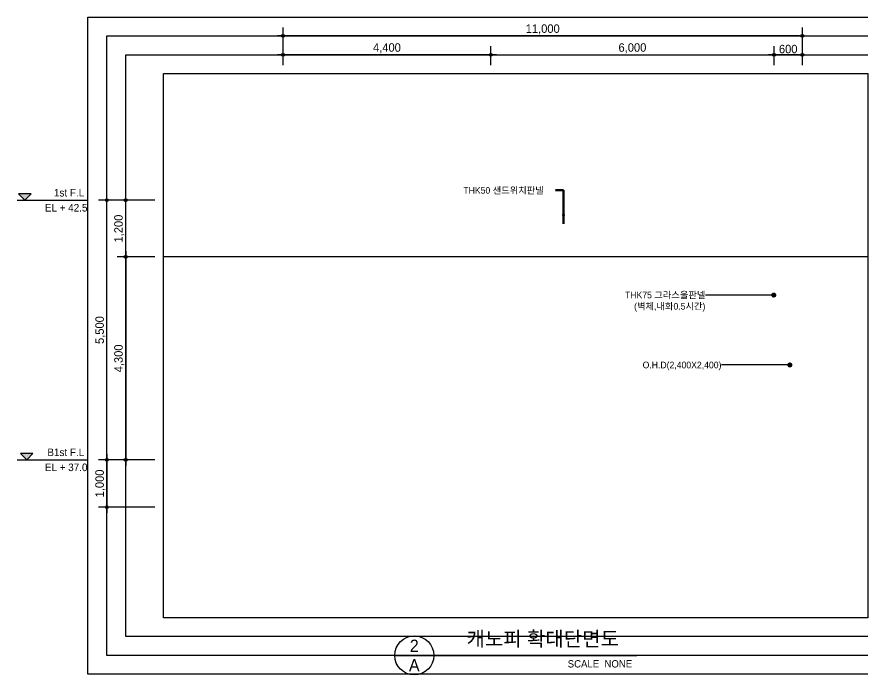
# Model space of a CAD drawing. Header units: millimetres. Extents: x 1454 to 41025, y 1456 to 28068.
# Drawn here: x 1454 to 19480, y 1751 to 15692 of the extents above; entities that cross this region are included whole.
import ezdxf
from ezdxf.enums import TextEntityAlignment as Align

# ---------------------------------------------------------------- set-up
doc = ezdxf.new("R2010")
doc.units = ezdxf.units.MM
doc.linetypes.add('CEN', pattern=[35, 30, -2, 1, -2])
for name, color, linetype in [('$ZCDB_AUDIT_GENERATED_600D18', 7, 'Continuous'), ('4A.TEC CEN', 1, 'CEN'), ('4A.TEC TEXT', 7, 'Continuous'), ('4A.TEC 심볼', 7, 'Continuous'), ('CEN', 1, 'CEN'), ('㈜SE&C TEXT 1', 3, 'Continuous'), ('㈜SE&C 심볼', 7, 'Continuous')]:
    doc.layers.add(name, color=color, linetype=linetype)
doc.layers.add('DEFPOINT', color=135, linetype='Continuous', plot=False)
doc.styles.add('ARTINT-A1.$0$돋움', font='')
doc.styles.get("Standard").update_dxf_attribs({"font": 'txt.shx'})
doc.styles.add('나눔고딕', font='')
doc.styles.add('돋움', font='')
doc.styles.get('ARTINT-A1.$0$돋움').set_extended_font_data('Dotum')
doc.styles.get('나눔고딕').set_extended_font_data('Dotum')
doc.styles.get('돋움').set_extended_font_data('Dotum')
doc.dimstyles.new('DIM_600(외부치수)', dxfattribs={"dimscale": 400, "dimtxt": 3.3, "dimasz": 1, "dimexe": 2, "dimexo": 2, "dimgap": 1, "dimtad": 1, "dimdec": 0, "dimdsep": 46, "dimlunit": 6, "dimtxsty": '나눔고딕', "dimblk1": 'DIMDOT', "dimblk2": 'DIMDOT', "dimsah": 1, "dimcen": 2.5, "dimdle": 1.5, "dimclrd": 8, "dimclre": 8, "dimclrt": 3, "dimadec": 0, "dimazin": 0, "dimtfac": 1, "dimtdec": 0, "dimtix": 1, "dimtmove": 2, "dimatfit": 3, "dimldrblk": 'DIMDOT', "dimfxl": 1, "dimtvp": 1, "dimtolj": 1, "dimtzin": 0, "dimarcsym": 0})
doc.dimstyles.get("Standard").update_dxf_attribs({"dimtxt": 3, "dimasz": 3, "dimexe": 1.25, "dimexo": 3, "dimgap": 1, "dimtad": 1, "dimdec": 0, "dimzin": 1, "dimdsep": 46, "dimlunit": 6, "dimtxsty": 'Standard', "dimcen": 2.5, "dimadec": 0, "dimazin": 0, "dimtfac": 1, "dimtdec": 0, "dimtix": 1, "dimtmove": 2, "dimatfit": 3, "dimfxl": 1, "dimtolj": 1, "dimtzin": 1, "dimarcsym": 0})

# ---------------------------------------------------------------- blocks, each defined once
blk = doc.blocks.new('DIMDOT')
at = {"color": 0}
blk.add_line((-2, 0), (2, 0), dxfattribs=at)
for radius in [0.5, 0.25]:
    blk.add_circle((0, 0), radius, dxfattribs=at)
blk = doc.blocks.new('*D379')
at = {"layer": '$ZCDB_AUDIT_GENERATED_600D18', "color": 8, "lineweight": -2, "transparency": 16777216}
for p, q in [((4377, 11809), (3177, 11809)), ((3357, 6369), (3357, 11749)), ((4377, 6309), (3177, 6309))]:
    blk.add_line(p, q, dxfattribs=at)
at = {"layer": 'Defpoints', "color": 0, "transparency": 16777216}
for p in [(3357, 11809), (4557, 11809), (4557, 6309)]:
    blk.add_point(p, dxfattribs=at)
at = {"layer": '$ZCDB_AUDIT_GENERATED_600D18', "color": 8, "lineweight": -2, "transparency": 16777216, "xscale": 60, "yscale": 60, "zscale": 60}
for p, rotation in [((3357, 11809), 90), ((3357, 6309), 270)]:
    blk.add_blockref('DIMDOT', p, dxfattribs=dict(at, rotation=rotation))
at = {"layer": '$ZCDB_AUDIT_GENERATED_600D18', "color": 3, "transparency": 16777216, "insert": (3220, 9059), "char_height": 180, "attachment_point": 5, "rotation": 90, "style": '나눔고딕'}
blk.add_mtext('\\A1;5,500', dxfattribs=at)
blk = doc.blocks.new('*D380')
at = {"layer": '$ZCDB_AUDIT_GENERATED_600D18', "color": 8, "lineweight": -2, "transparency": 16777216}
for p, q in [((4377, 6309), (3177, 6309)), ((3357, 6249), (3357, 5369)), ((4377, 5309), (3177, 5309))]:
    blk.add_line(p, q, dxfattribs=at)
at = {"layer": 'Defpoints', "color": 0, "transparency": 16777216}
for p in [(4557, 6309), (3357, 5309), (4557, 5309)]:
    blk.add_point(p, dxfattribs=at)
at = {"layer": '$ZCDB_AUDIT_GENERATED_600D18', "color": 8, "lineweight": -2, "transparency": 16777216, "xscale": 60, "yscale": 60, "zscale": 60}
for p, rotation in [((3357, 6309), 90), ((3357, 5309), 270)]:
    blk.add_blockref('DIMDOT', p, dxfattribs=dict(at, rotation=rotation))
at = {"layer": '$ZCDB_AUDIT_GENERATED_600D18', "color": 3, "transparency": 16777216, "insert": (3220, 5809), "char_height": 180, "attachment_point": 5, "rotation": 90, "style": '나눔고딕'}
blk.add_mtext('\\A1;1,000', dxfattribs=at)
blk = doc.blocks.new('*D382')
at = {"layer": '$ZCDB_AUDIT_GENERATED_600D18', "color": 8, "lineweight": -2, "transparency": 16777216}
for p, q in [((4377, 10609), (3577, 10609)), ((3757, 10549), (3757, 6369)), ((4377, 6309), (3577, 6309))]:
    blk.add_line(p, q, dxfattribs=at)
at = {"layer": 'Defpoints', "color": 0, "transparency": 16777216}
for p in [(4557, 10609), (3757, 6309), (4557, 6309)]:
    blk.add_point(p, dxfattribs=at)
at = {"layer": '$ZCDB_AUDIT_GENERATED_600D18', "color": 8, "lineweight": -2, "transparency": 16777216, "xscale": 60, "yscale": 60, "zscale": 60}
for p, rotation in [((3757, 10609), 90), ((3757, 6309), 270)]:
    blk.add_blockref('DIMDOT', p, dxfattribs=dict(at, rotation=rotation))
at = {"layer": '$ZCDB_AUDIT_GENERATED_600D18', "color": 3, "transparency": 16777216, "insert": (3620, 8459), "char_height": 180, "attachment_point": 5, "rotation": 90, "style": '나눔고딕'}
blk.add_mtext('\\A1;4,300', dxfattribs=at)
blk = doc.blocks.new('*D383')
at = {"layer": '$ZCDB_AUDIT_GENERATED_600D18', "color": 8, "lineweight": -2, "transparency": 16777216}
for p, q in [((4377, 11809), (3577, 11809)), ((3757, 10669), (3757, 11749)), ((4377, 10609), (3577, 10609))]:
    blk.add_line(p, q, dxfattribs=at)
at = {"layer": 'Defpoints', "color": 0, "transparency": 16777216}
for p in [(3757, 11809), (4557, 11809), (4557, 10609)]:
    blk.add_point(p, dxfattribs=at)
at = {"layer": '$ZCDB_AUDIT_GENERATED_600D18', "color": 8, "lineweight": -2, "transparency": 16777216, "xscale": 60, "yscale": 60, "zscale": 60}
for p, rotation in [((3757, 11809), 90), ((3757, 10609), 270)]:
    blk.add_blockref('DIMDOT', p, dxfattribs=dict(at, rotation=rotation))
at = {"layer": '$ZCDB_AUDIT_GENERATED_600D18', "color": 3, "transparency": 16777216, "insert": (3620, 11209), "char_height": 180, "attachment_point": 5, "rotation": 90, "style": '나눔고딕'}
blk.add_mtext('\\A1;1,200', dxfattribs=at)
blk = doc.blocks.new('*D384')
at = {"layer": '$ZCDB_AUDIT_GENERATED_600D18', "color": 8, "lineweight": -2, "transparency": 16777216}
for p, q in [((7090, 14672), (7090, 15472)), ((18090, 14672), (18090, 15472)), ((18030, 15292), (7150, 15292))]:
    blk.add_line(p, q, dxfattribs=at)
at = {"layer": 'Defpoints', "color": 0, "transparency": 16777216}
for p in [(7090, 15292), (7090, 14492, 117695), (18090, 14492, 26028)]:
    blk.add_point(p, dxfattribs=at)
at = {"layer": '$ZCDB_AUDIT_GENERATED_600D18', "color": 8, "lineweight": -2, "transparency": 16777216, "xscale": 60, "yscale": 60, "zscale": 60, "rotation": 180}
blk.add_blockref('DIMDOT', (7090, 15292), dxfattribs=at)
at = {"layer": '$ZCDB_AUDIT_GENERATED_600D18', "color": 8, "lineweight": -2, "transparency": 16777216, "xscale": 60, "yscale": 60, "zscale": 60}
blk.add_blockref('DIMDOT', (18090, 15292), dxfattribs=at)
at = {"layer": '$ZCDB_AUDIT_GENERATED_600D18', "color": 3, "transparency": 16777216, "insert": (12590, 15429), "char_height": 180, "attachment_point": 5, "style": '나눔고딕'}
blk.add_mtext('\\A1;11,000', dxfattribs=at)
blk = doc.blocks.new('*D385')
at = {"layer": '$ZCDB_AUDIT_GENERATED_600D18', "color": 8, "lineweight": -2, "transparency": 16777216}
for p, q in [((17490, 14672), (17490, 15072)), ((18090, 14672), (18090, 15072)), ((18030, 14892), (17550, 14892))]:
    blk.add_line(p, q, dxfattribs=at)
at = {"layer": 'Defpoints', "color": 0, "transparency": 16777216}
for p in [(17490, 14892), (17490, 14492, 36402), (18090, 14492, 31402)]:
    blk.add_point(p, dxfattribs=at)
at = {"layer": '$ZCDB_AUDIT_GENERATED_600D18', "color": 8, "lineweight": -2, "transparency": 16777216, "xscale": 60, "yscale": 60, "zscale": 60, "rotation": 180}
blk.add_blockref('DIMDOT', (17490, 14892), dxfattribs=at)
at = {"layer": '$ZCDB_AUDIT_GENERATED_600D18', "color": 8, "lineweight": -2, "transparency": 16777216, "xscale": 60, "yscale": 60, "zscale": 60}
blk.add_blockref('DIMDOT', (18090, 14892), dxfattribs=at)
at = {"layer": '$ZCDB_AUDIT_GENERATED_600D18', "color": 3, "transparency": 16777216, "insert": (17790, 15012), "char_height": 180, "attachment_point": 5, "style": '나눔고딕'}
blk.add_mtext('\\A1;600', dxfattribs=at)
blk = doc.blocks.new('*D386')
at = {"layer": '$ZCDB_AUDIT_GENERATED_600D18', "color": 8, "lineweight": -2, "transparency": 16777216}
for p, q in [((11490, 14672), (11490, 15072)), ((17490, 14672), (17490, 15072)), ((11550, 14892), (17430, 14892))]:
    blk.add_line(p, q, dxfattribs=at)
at = {"layer": 'Defpoints', "color": 0, "transparency": 16777216}
for p in [(17490, 14892), (11490, 14492, -13015), (17490, 14492, 36402)]:
    blk.add_point(p, dxfattribs=at)
at = {"layer": '$ZCDB_AUDIT_GENERATED_600D18', "color": 8, "lineweight": -2, "transparency": 16777216, "xscale": 60, "yscale": 60, "zscale": 60, "rotation": 180}
blk.add_blockref('DIMDOT', (11490, 14892), dxfattribs=at)
at = {"layer": '$ZCDB_AUDIT_GENERATED_600D18', "color": 8, "lineweight": -2, "transparency": 16777216, "xscale": 60, "yscale": 60, "zscale": 60}
blk.add_blockref('DIMDOT', (17490, 14892), dxfattribs=at)
at = {"layer": '$ZCDB_AUDIT_GENERATED_600D18', "color": 3, "transparency": 16777216, "insert": (14490, 15029), "char_height": 180, "attachment_point": 5, "style": '나눔고딕'}
blk.add_mtext('\\A1;6,000', dxfattribs=at)
blk = doc.blocks.new('*D387')
at = {"layer": '$ZCDB_AUDIT_GENERATED_600D18', "color": 8, "lineweight": -2, "transparency": 16777216}
for p, q in [((7090, 14672), (7090, 15072)), ((11490, 14672), (11490, 15072)), ((11430, 14892), (7150, 14892))]:
    blk.add_line(p, q, dxfattribs=at)
at = {"layer": 'Defpoints', "color": 0, "transparency": 16777216}
for p in [(7090, 14892), (7090, 14492, 23224), (11490, 14492, -13015)]:
    blk.add_point(p, dxfattribs=at)
at = {"layer": '$ZCDB_AUDIT_GENERATED_600D18', "color": 8, "lineweight": -2, "transparency": 16777216, "xscale": 60, "yscale": 60, "zscale": 60, "rotation": 180}
blk.add_blockref('DIMDOT', (7090, 14892), dxfattribs=at)
at = {"layer": '$ZCDB_AUDIT_GENERATED_600D18', "color": 8, "lineweight": -2, "transparency": 16777216, "xscale": 60, "yscale": 60, "zscale": 60}
blk.add_blockref('DIMDOT', (11490, 14892), dxfattribs=at)
at = {"layer": '$ZCDB_AUDIT_GENERATED_600D18', "color": 3, "transparency": 16777216, "insert": (9290, 15029), "char_height": 180, "attachment_point": 5, "style": '나눔고딕'}
blk.add_mtext('\\A1;4,400', dxfattribs=at)

msp = doc.modelspace()

# ---------------------------------------------------------------- hatches: boundary and pattern name
at = {"layer": '㈜SE&C 심볼'}
for points in [[(1484.52, 11942.45), (1617.95, 11809.02), (1751.38, 11942.45)], [(1525.24, 6442.45), (1658.67, 6309.02), (1792.1, 6442.45)]]:
    msp.add_hatch(color=256, dxfattribs=at).paths.add_polyline_path(points)

# ---------------------------------------------------------------- linework, layer by layer
at = {"layer": '4A.TEC CEN'}
msp.add_line((19480.05, 10609.02), (4557.31, 10609.02), dxfattribs=at)
at = {"layer": '4A.TEC 심볼', "color": 1}
for points in [[(17484.82, 9801.13), (16035.53, 9801.13)], [(17825.29, 8319.03), (16376, 8319.03)]]:
    msp.add_lwpolyline(points, dxfattribs=at)
at = {"layer": '4A.TEC 심볼', "color": 1, "const_width": 53.37}
for points in [[(17458.13, 9801.13, -1), (17511.5, 9801.13, -1)], [(17798.6, 8319.03, -1), (17851.97, 8319.03, -1)]]:
    msp.add_lwpolyline(points, format="xyb", close=True, dxfattribs=at)
at = {"layer": 'DEFPOINT'}
for points in [[(19480.05, 1764.98), (2957.31, 1764.98), (2957.31, 15691.59), (19480.05, 15691.59)], [(19480.05, 2164.98), (3357.31, 2164.98), (3357.31, 15291.59), (19480.05, 15291.59)], [(19480.05, 2564.98), (3757.31, 2564.98), (3757.31, 14891.59), (19480.05, 14891.59)]]:
    msp.add_lwpolyline(points, dxfattribs=at)
msp.add_lwpolyline([(4557.31, 14491.59), (19480.05, 14491.59), (19480.05, 2964.98), (4557.31, 2964.98)], close=True, dxfattribs=at)
at = {"layer": '㈜SE&C 심볼'}
for p, q in [((1454.16, 11809.02), (2957.31, 11809.02)), ((1454.16, 6309.02), (2957.31, 6309.02)), ((9455.1, 2164.98), (14582.26, 2164.98))]:
    msp.add_line(p, q, dxfattribs=at)
at = {"layer": '㈜SE&C 심볼', "elevation": -7341.24}
msp.add_lwpolyline([(1617.95, 11809.02), (1751.38, 11942.45), (1484.52, 11942.45), (1617.95, 11809.02)], dxfattribs=at)
at = {"layer": '㈜SE&C 심볼'}
msp.add_lwpolyline([(1658.67, 6309.02), (1792.1, 6442.45), (1525.24, 6442.45), (1658.67, 6309.02)], dxfattribs=at)
msp.add_circle((9869.1, 2164.98), 414, dxfattribs=at)

# ---------------------------------------------------------------- texts
at = {"layer": '4A.TEC TEXT', "style": '돋움'}
msp.add_text('THK50 샌드위치판넬', height=140, dxfattribs=at).set_placement((10908.94, 11948.52))
for s, p in [('THK75 그라스울판넬', (16035.53, 9801.13)), ('(벽체,내화0.5시간)', (16035.53, 9562.49)), ('O.H.D(2,400X2,400)', (16376, 8319.03))]:
    msp.add_text(s, height=140, dxfattribs=at).set_placement(p, align=Align.MIDDLE_RIGHT)
at = {"layer": '㈜SE&C TEXT 1', "color": 3, "style": '나눔고딕'}
for s, height, p in [('캐노피 확대단면도', 310.5, (14204.3, 2268.48)), ('SCALE  NONE', 155.25, (14485.06, 1863.34))]:
    msp.add_text(s, height=height, dxfattribs=at).set_placement(p, align=Align.BOTTOM_RIGHT)
for s, p in [('2', (9869.1, 2371.98)), ('A', (9869.1, 1957.98))]:
    msp.add_text(s, height=258.75, dxfattribs=at).set_placement(p, align=Align.MIDDLE)
at = {"layer": '㈜SE&C 심볼', "style": 'ARTINT-A1.$0$돋움'}
for s, p in [('1st F.L', (2877.25, 11889.07)), ('EL + 42.5', (2946.1, 11570.49)), ('B1st F.L', (2877.25, 6389.07)), ('EL + 37.0', (2946.1, 6070.49))]:
    msp.add_text(s, height=160.115, dxfattribs=at).set_placement(p, align=Align.RIGHT)

# ---------------------------------------------------------------- dimensions: what is measured, and where the dimension line sits
at = {"layer": '$ZCDB_AUDIT_GENERATED_600D18'}
for base, p1, p2, angle, picture, middle in [((7090.34, 15291.59, -26028.06), (18090.34, 14491.59), (7090.34, 14491.59, 91666.67), 180, '*D384', (12590.34, 15429.05, -26028.06)), ((7090.34, 14891.59, -26028.06), (11490.34, 14491.59, -39043.04), (7090.34, 14491.59, -2804.14), 180, '*D387', (9290.34, 15029.05, -26028.06)), ((17490.34, 14891.59, -26028.06), (18090.34, 14491.59, 5373.61), (17490.34, 14491.59, 10373.61), 180, '*D385', (17790.34, 15011.71, -26028.06)), ((3357.31, 11809.02), (4557.31, 6309.02), (4557.31, 11809.02), 90, '*D379', (3219.85, 9059.02)), ((3757.31, 11809.02), (4557.31, 10609.02), (4557.31, 11809.02), 90, '*D383', (3619.85, 11209.02)), ((3757.31, 6309.02), (4557.31, 10609.02), (4557.31, 6309.02), 270, '*D382', (3619.85, 8459.02)), ((3357.31, 5309.02), (4557.31, 6309.02), (4557.31, 5309.02), 270, '*D380', (3219.85, 5809.02))]:
    dim = msp.add_linear_dim(base=base, p1=p1, p2=p2, angle=angle, dimstyle='DIM_600(외부치수)', override={"dimscale": 300, "dimtxt": 0.6, "dimasz": 0.2, "dimexe": 0.6, "dimexo": 0.6, "dimgap": 0.1, "dimdec": 1, "dimdle": 0.5}, dxfattribs=at)
    dim.commit()
    dim.dimension.update_dxf_attribs({"geometry": picture, "text_midpoint": middle})
dim = msp.add_linear_dim(base=(17490.34, 14891.59, -26028.06), p1=(11490.34, 14491.59, -39043.04), p2=(17490.34, 14491.59, 10373.61), dimstyle='DIM_600(외부치수)', override={"dimscale": 300, "dimtxt": 0.6, "dimasz": 0.2, "dimexe": 0.6, "dimexo": 0.6, "dimgap": 0.1, "dimdec": 1, "dimdle": 0.5}, dxfattribs=at)
dim.commit()
dim.dimension.update_dxf_attribs({"geometry": '*D386', "text_midpoint": (14490.34, 15029.05, -26028.06)})

# ---------------------------------------------------------------- leaders
at = {"layer": 'CEN'}
msp.add_leader([(13030.5, 11311.71), (13030.5, 12020.45), (12853.87, 12020.45)], dimstyle='Standard', override={"dimscale": 10, "dimtxt": 3, "dimasz": 20, "dimexe": 2, "dimexo": 5, "dimgap": 1, "dimtad": 1, "dimtih": 0, "dimtoh": 0, "dimdec": 0, "dimlunit": 6, "dimdle": 2, "dimclrd": 256, "dimclre": 256, "dimclrt": 3, "dimtdec": 0, "dimtix": 1, "dimtofl": 1, "dimtmove": 2, "dimlwd": 65535, "dimlwe": 65535}, dxfattribs=at)

doc.saveas('drawing.dxf')
